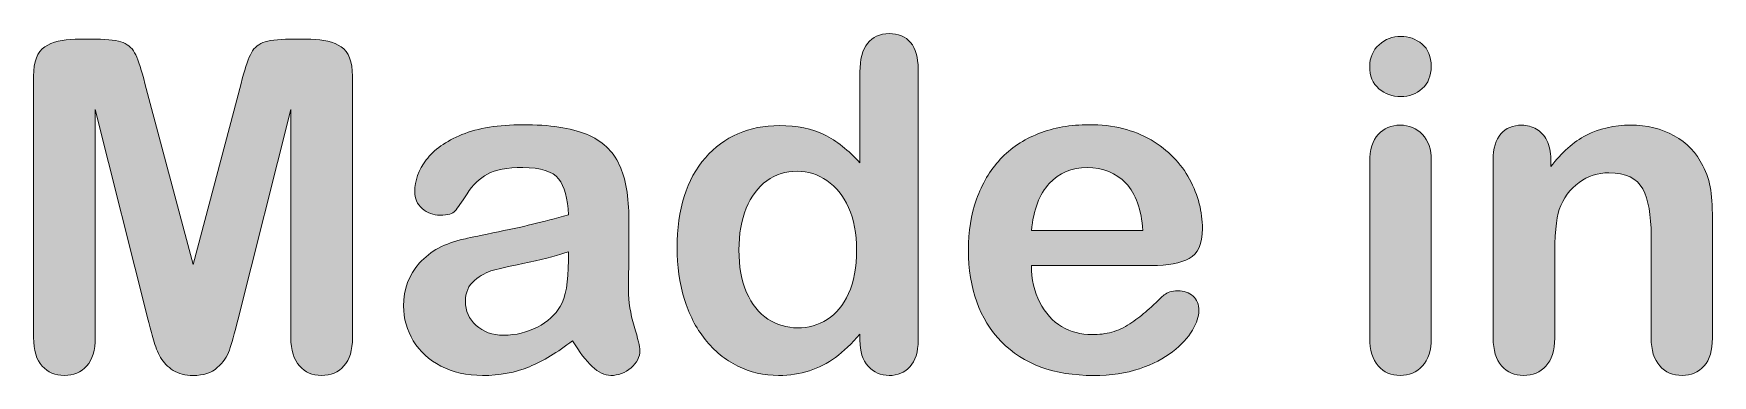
# Model space of a CAD drawing. Header units: millimetres. Extents: x -559267 to 14075, y 0 to 209897.
# Drawn here: x 914.242 to 916.183, y 134.783 to 135.179 of the extents above; entities that cross this region are included whole.
import ezdxf
from ezdxf.enums import TextEntityAlignment as Align

# ---------------------------------------------------------------- set-up
doc = ezdxf.new("R2010")
doc.units = ezdxf.units.MM
doc.layers.add('Serigraph', color=7, linetype='Continuous')
doc.layers.add('Таблицы', color=7, linetype='Continuous', lineweight=13)
doc.styles.get("Standard").update_dxf_attribs({"font": 'arial.ttf'})
doc.styles.add('Unecom', font='GOST2304A_0.ttf', dxfattribs={"height": 2.5})

# ---------------------------------------------------------------- blocks, each defined once
blk = doc.blocks.new('Dali Draiver1')
at = {"layer": 'Serigraph'}
h = blk.add_hatch(color=256, dxfattribs=at)
h.dxf.hatch_style = 2
edge = h.paths.add_edge_path()
edge.add_spline(control_points=[(-7.5876, 5.0013), (-7.5876, 5.0013), (-7.7529, 5.6587), (-7.7529, 5.6587), (-7.7529, 5.6587), (-7.7529, 4.9466), (-7.7529, 4.9466), (-7.7529, 4.9073), (-7.7619, 4.8777), (-7.7795, 4.858), (-7.797, 4.8384), (-7.8205, 4.8284), (-7.8494, 4.8284), (-7.8777, 4.8284), (-7.9007, 4.838), (-7.9183, 4.8577), (-7.9362, 4.877), (-7.9452, 4.9066), (-7.9452, 4.9466), (-7.9452, 4.9466), (-7.9452, 5.7627), (-7.9452, 5.7627), (-7.9452, 5.8075), (-7.9335, 5.8382), (-7.91, 5.8537), (-7.8866, 5.8695), (-7.8549, 5.8774), (-7.815, 5.8774), (-7.815, 5.8774), (-7.7502, 5.8774), (-7.7502, 5.8774), (-7.7113, 5.8774), (-7.683, 5.8736), (-7.6654, 5.8668), (-7.6479, 5.8599), (-7.6348, 5.8471), (-7.6265, 5.8289), (-7.6179, 5.8106), (-7.6083, 5.7806), (-7.5976, 5.7393), (-7.5976, 5.7393), (-7.4477, 5.1746), (-7.4477, 5.1746), (-7.4477, 5.1746), (-7.2979, 5.7393), (-7.2979, 5.7393), (-7.2872, 5.7806), (-7.2775, 5.8106), (-7.2689, 5.8289), (-7.2606, 5.8471), (-7.2476, 5.8599), (-7.23, 5.8668), (-7.2124, 5.8736), (-7.1842, 5.8774), (-7.1452, 5.8774), (-7.1452, 5.8774), (-7.0805, 5.8774), (-7.0805, 5.8774), (-7.0405, 5.8774), (-7.0092, 5.8695), (-6.9854, 5.8537), (-6.962, 5.8382), (-6.9502, 5.8075), (-6.9502, 5.7627), (-6.9502, 5.7627), (-6.9502, 4.9466), (-6.9502, 4.9466), (-6.9502, 4.9073), (-6.9592, 4.8777), (-6.9768, 4.858), (-6.9943, 4.8384), (-7.0178, 4.8284), (-7.0474, 4.8284), (-7.0753, 4.8284), (-7.098, 4.8384), (-7.1156, 4.858), (-7.1335, 4.8777), (-7.1425, 4.9073), (-7.1425, 4.9466), (-7.1425, 4.9466), (-7.1425, 5.6587), (-7.1425, 5.6587), (-7.1425, 5.6587), (-7.3078, 5.0013), (-7.3078, 5.0013), (-7.3185, 4.9586), (-7.3275, 4.9276), (-7.334, 4.9076), (-7.3409, 4.8877), (-7.3533, 4.8694), (-7.3719, 4.8529), (-7.3902, 4.8367), (-7.4153, 4.8284), (-7.4477, 4.8284), (-7.4722, 4.8284), (-7.4928, 4.8336), (-7.5097, 4.8442), (-7.5266, 4.8549), (-7.5397, 4.8684), (-7.549, 4.8846), (-7.5583, 4.9011), (-7.5659, 4.9193), (-7.571, 4.9393), (-7.5766, 4.959), (-7.5821, 4.98), (-7.5876, 5.0013)], knot_values=[0, 0, 0, 0, 1, 1, 1, 2, 2, 2, 3, 3, 3, 4, 4, 4, 5, 5, 5, 6, 6, 6, 7, 7, 7, 8, 8, 8, 9, 9, 9, 10, 10, 10, 11, 11, 11, 12, 12, 12, 13, 13, 13, 14, 14, 14, 15, 15, 15, 16, 16, 16, 17, 17, 17, 18, 18, 18, 19, 19, 19, 20, 20, 20, 21, 21, 21, 22, 22, 22, 23, 23, 23, 24, 24, 24, 25, 25, 25, 26, 26, 26, 27, 27, 27, 28, 28, 28, 29, 29, 29, 30, 30, 30, 31, 31, 31, 32, 32, 32, 33, 33, 33, 34, 34, 34, 35, 35, 35, 35], degree=3, periodic=0)
h = blk.add_hatch(color=256, dxfattribs=at)
h.dxf.hatch_style = 2
edge = h.paths.add_edge_path()
edge.add_spline(control_points=[(-5.3669, 4.9383), (-5.3669, 4.9383), (-5.3669, 4.9572), (-5.3669, 4.9572), (-5.3927, 4.9276), (-5.4179, 4.9035), (-5.443, 4.8849), (-5.4682, 4.8666), (-5.4954, 4.8525), (-5.5247, 4.8429), (-5.5539, 4.8332), (-5.586, 4.8284), (-5.6208, 4.8284), (-5.6666, 4.8284), (-5.7093, 4.838), (-5.7482, 4.8577), (-5.7875, 4.877), (-5.8213, 4.9049), (-5.8502, 4.9411), (-5.8788, 4.9769), (-5.9005, 5.0196), (-5.915, 5.0682), (-5.9298, 5.1171), (-5.9374, 5.1698), (-5.9374, 5.2267), (-5.9374, 5.3465), (-5.9081, 5.4402), (-5.8492, 5.5074), (-5.7906, 5.5743), (-5.7135, 5.608), (-5.618, 5.608), (-5.5626, 5.608), (-5.516, 5.5984), (-5.4778, 5.5794), (-5.4399, 5.5605), (-5.4027, 5.5312), (-5.3669, 5.4919), (-5.3669, 5.4919), (-5.3669, 5.7755), (-5.3669, 5.7755), (-5.3669, 5.8147), (-5.359, 5.8444), (-5.3431, 5.8647), (-5.3276, 5.8847), (-5.3052, 5.895), (-5.2759, 5.895), (-5.247, 5.895), (-5.2246, 5.8857), (-5.2087, 5.8671), (-5.1932, 5.8485), (-5.1853, 5.8213), (-5.1853, 5.7851), (-5.1853, 5.7851), (-5.1853, 4.9383), (-5.1853, 4.9383), (-5.1853, 4.9014), (-5.1936, 4.8742), (-5.2105, 4.856), (-5.2273, 4.8374), (-5.2494, 4.8284), (-5.2759, 4.8284), (-5.3021, 4.8284), (-5.3238, 4.838), (-5.341, 4.857), (-5.3583, 4.8759), (-5.3669, 4.9028), (-5.3669, 4.9383)], knot_values=[0, 0, 0, 0, 1, 1, 1, 2, 2, 2, 3, 3, 3, 4, 4, 4, 5, 5, 5, 6, 6, 6, 7, 7, 7, 8, 8, 8, 9, 9, 9, 10, 10, 10, 11, 11, 11, 12, 12, 12, 13, 13, 13, 14, 14, 14, 15, 15, 15, 16, 16, 16, 17, 17, 17, 18, 18, 18, 19, 19, 19, 20, 20, 20, 21, 21, 21, 22, 22, 22, 22], degree=3, periodic=0)
edge = h.paths.add_edge_path()
edge.add_spline(control_points=[(-5.7445, 5.2201), (-5.7445, 5.1681), (-5.7365, 5.124), (-5.7203, 5.0871), (-5.7042, 5.0506), (-5.6818, 5.023), (-5.6539, 5.0044), (-5.6256, 4.9862), (-5.5949, 4.9769), (-5.5615, 4.9769), (-5.5278, 4.9769), (-5.4971, 4.9855), (-5.4692, 5.0031), (-5.4413, 5.0206), (-5.4189, 5.0479), (-5.4024, 5.084), (-5.3855, 5.1205), (-5.3772, 5.1657), (-5.3772, 5.2201), (-5.3772, 5.2714), (-5.3855, 5.3152), (-5.4024, 5.3521), (-5.4189, 5.3889), (-5.4413, 5.4172), (-5.4699, 5.4365), (-5.4981, 5.4561), (-5.5291, 5.4657), (-5.5629, 5.4657), (-5.598, 5.4657), (-5.6297, 5.4558), (-5.6573, 5.4358), (-5.6849, 5.4158), (-5.7066, 5.3872), (-5.7217, 5.35), (-5.7369, 5.3128), (-5.7445, 5.2694), (-5.7445, 5.2201)], knot_values=[0, 0, 0, 0, 1, 1, 1, 2, 2, 2, 3, 3, 3, 4, 4, 4, 5, 5, 5, 6, 6, 6, 7, 7, 7, 8, 8, 8, 9, 9, 9, 10, 10, 10, 11, 11, 11, 12, 12, 12, 12], degree=3, periodic=0)
h = blk.add_hatch(color=256, dxfattribs=at)
h.dxf.hatch_style = 2
edge = h.paths.add_edge_path()
edge.add_spline(control_points=[(-3.6791, 5.6986), (-3.706, 5.6986), (-3.7287, 5.7069), (-3.7477, 5.7231), (-3.767, 5.7396), (-3.7763, 5.7627), (-3.7763, 5.793), (-3.7763, 5.8202), (-3.7666, 5.8426), (-3.747, 5.8602), (-3.7277, 5.8778), (-3.705, 5.8864), (-3.6791, 5.8864), (-3.6543, 5.8864), (-3.6323, 5.8785), (-3.613, 5.8626), (-3.594, 5.8464), (-3.5844, 5.8233), (-3.5844, 5.793), (-3.5844, 5.7634), (-3.5937, 5.7403), (-3.6123, 5.7234), (-3.6312, 5.7069), (-3.6533, 5.6986), (-3.6791, 5.6986)], knot_values=[0, 0, 0, 0, 1, 1, 1, 2, 2, 2, 3, 3, 3, 4, 4, 4, 5, 5, 5, 6, 6, 6, 7, 7, 7, 8, 8, 8, 8], degree=3, periodic=0)
edge = h.paths.add_edge_path()
edge.add_spline(control_points=[(-3.5844, 5.5002), (-3.5844, 5.5002), (-3.5844, 4.9452), (-3.5844, 4.9452), (-3.5844, 4.9066), (-3.5933, 4.8777), (-3.6116, 4.858), (-3.6299, 4.8384), (-3.6533, 4.8284), (-3.6812, 4.8284), (-3.7094, 4.8284), (-3.7322, 4.8384), (-3.7497, 4.8587), (-3.7677, 4.8787), (-3.7763, 4.9076), (-3.7763, 4.9452), (-3.7763, 4.9452), (-3.7763, 5.4947), (-3.7763, 5.4947), (-3.7763, 5.5326), (-3.7677, 5.5612), (-3.7497, 5.5805), (-3.7322, 5.5998), (-3.7094, 5.6094), (-3.6812, 5.6094), (-3.6533, 5.6094), (-3.6299, 5.5998), (-3.6116, 5.5805), (-3.5933, 5.5612), (-3.5844, 5.5343), (-3.5844, 5.5002)], knot_values=[0, 0, 0, 0, 1, 1, 1, 2, 2, 2, 3, 3, 3, 4, 4, 4, 5, 5, 5, 6, 6, 6, 7, 7, 7, 8, 8, 8, 9, 9, 9, 10, 10, 10, 10], degree=3, periodic=0)
h = blk.add_hatch(color=256, dxfattribs=at)
h.dxf.hatch_style = 2
edge = h.paths.add_edge_path()
edge.add_spline(control_points=[(-6.2636, 4.9366), (-6.3101, 4.9007), (-6.3549, 4.8735), (-6.3983, 4.8556), (-6.4417, 4.8374), (-6.4903, 4.8284), (-6.5444, 4.8284), (-6.5937, 4.8284), (-6.6367, 4.838), (-6.6743, 4.8577), (-6.7115, 4.877), (-6.7401, 4.9035), (-6.7604, 4.9366), (-6.7804, 4.97), (-6.7907, 5.0062), (-6.7907, 5.0451), (-6.7907, 5.0975), (-6.7739, 5.1422), (-6.7408, 5.1795), (-6.7074, 5.2163), (-6.6615, 5.2415), (-6.6033, 5.2539), (-6.5913, 5.257), (-6.5609, 5.2632), (-6.5127, 5.2732), (-6.4645, 5.2828), (-6.4231, 5.2918), (-6.3887, 5.3), (-6.3539, 5.3083), (-6.3167, 5.3183), (-6.2764, 5.33), (-6.2788, 5.3806), (-6.2888, 5.4179), (-6.307, 5.4416), (-6.325, 5.4651), (-6.3625, 5.4771), (-6.419, 5.4771), (-6.4679, 5.4771), (-6.5044, 5.4702), (-6.5293, 5.4564), (-6.5537, 5.443), (-6.5751, 5.4227), (-6.5926, 5.3955), (-6.6102, 5.3682), (-6.6226, 5.3503), (-6.6298, 5.3417), (-6.6371, 5.3328), (-6.6526, 5.3286), (-6.6767, 5.3286), (-6.6981, 5.3286), (-6.7167, 5.3355), (-6.7325, 5.3493), (-6.7484, 5.3631), (-6.7559, 5.381), (-6.7559, 5.4024), (-6.7559, 5.4361), (-6.7442, 5.4692), (-6.7201, 5.5009), (-6.6963, 5.5329), (-6.6591, 5.5591), (-6.6085, 5.5798), (-6.5578, 5.6004), (-6.4948, 5.6108), (-6.419, 5.6108), (-6.3346, 5.6108), (-6.2685, 5.6008), (-6.2199, 5.5808), (-6.1716, 5.5608), (-6.1375, 5.5291), (-6.1176, 5.4861), (-6.0976, 5.443), (-6.0879, 5.3858), (-6.0879, 5.3145), (-6.0879, 5.2694), (-6.0879, 5.2311), (-6.0883, 5.1998), (-6.0883, 5.1684), (-6.0886, 5.1333), (-6.0893, 5.095), (-6.0893, 5.0589), (-6.0831, 5.0213), (-6.0714, 4.9821), (-6.0593, 4.9428), (-6.0535, 4.9176), (-6.0535, 4.9066), (-6.0535, 4.8866), (-6.0624, 4.8687), (-6.081, 4.8525), (-6.0996, 4.8363), (-6.1207, 4.8284), (-6.1441, 4.8284), (-6.1637, 4.8284), (-6.1834, 4.8377), (-6.2023, 4.8563), (-6.2216, 4.8746), (-6.2419, 4.9014), (-6.2636, 4.9366)], knot_values=[0, 0, 0, 0, 1, 1, 1, 2, 2, 2, 3, 3, 3, 4, 4, 4, 5, 5, 5, 6, 6, 6, 7, 7, 7, 8, 8, 8, 9, 9, 9, 10, 10, 10, 11, 11, 11, 12, 12, 12, 13, 13, 13, 14, 14, 14, 15, 15, 15, 16, 16, 16, 17, 17, 17, 18, 18, 18, 19, 19, 19, 20, 20, 20, 21, 21, 21, 22, 22, 22, 23, 23, 23, 24, 24, 24, 25, 25, 25, 26, 26, 26, 27, 27, 27, 28, 28, 28, 29, 29, 29, 30, 30, 30, 31, 31, 31, 32, 32, 32, 32], degree=3, periodic=0)
edge = h.paths.add_edge_path()
edge.add_spline(control_points=[(-6.2764, 5.2146), (-6.3046, 5.2043), (-6.3453, 5.1932), (-6.399, 5.1819), (-6.4528, 5.1705), (-6.49, 5.1619), (-6.5106, 5.1567), (-6.5313, 5.1512), (-6.551, 5.1405), (-6.5696, 5.125), (-6.5885, 5.1092), (-6.5978, 5.0871), (-6.5978, 5.0592), (-6.5978, 5.0299), (-6.5868, 5.0055), (-6.5647, 4.9848), (-6.5427, 4.9645), (-6.5137, 4.9541), (-6.4783, 4.9541), (-6.4404, 4.9541), (-6.4052, 4.9628), (-6.3732, 4.9793), (-6.3408, 4.9958), (-6.3174, 5.0175), (-6.3022, 5.0437), (-6.285, 5.0727), (-6.2764, 5.1205), (-6.2764, 5.187), (-6.2764, 5.187), (-6.2764, 5.2146), (-6.2764, 5.2146)], knot_values=[0, 0, 0, 0, 1, 1, 1, 2, 2, 2, 3, 3, 3, 4, 4, 4, 5, 5, 5, 6, 6, 6, 7, 7, 7, 8, 8, 8, 9, 9, 9, 10, 10, 10, 10], degree=3, periodic=0)
h = blk.add_hatch(color=256, dxfattribs=at)
h.dxf.hatch_style = 2
edge = h.paths.add_edge_path()
edge.add_spline(control_points=[(-4.4563, 5.1715), (-4.4563, 5.1715), (-4.8319, 5.1715), (-4.8319, 5.1715), (-4.8315, 5.1281), (-4.8229, 5.0895), (-4.8057, 5.0565), (-4.7884, 5.023), (-4.7657, 4.9979), (-4.7375, 4.981), (-4.7089, 4.9641), (-4.6779, 4.9559), (-4.6434, 4.9559), (-4.6207, 4.9559), (-4.5997, 4.9583), (-4.5804, 4.9638), (-4.5614, 4.9693), (-4.5432, 4.9776), (-4.5252, 4.9893), (-4.5073, 5.0007), (-4.4911, 5.0131), (-4.476, 5.0261), (-4.4612, 5.0392), (-4.4415, 5.0572), (-4.4178, 5.0795), (-4.4078, 5.0878), (-4.3936, 5.0923), (-4.3754, 5.0923), (-4.3557, 5.0923), (-4.3399, 5.0868), (-4.3275, 5.0761), (-4.3154, 5.0651), (-4.3092, 5.0499), (-4.3092, 5.0303), (-4.3092, 5.0131), (-4.3161, 4.9927), (-4.3296, 4.9693), (-4.3433, 4.9462), (-4.364, 4.9238), (-4.3912, 4.9025), (-4.4188, 4.8811), (-4.4532, 4.8635), (-4.4946, 4.8494), (-4.5363, 4.8353), (-4.5838, 4.8284), (-4.6379, 4.8284), (-4.7612, 4.8284), (-4.857, 4.8635), (-4.9256, 4.9338), (-4.9941, 5.0041), (-5.0282, 5.0995), (-5.0282, 5.2201), (-5.0282, 5.277), (-5.02, 5.3297), (-5.0031, 5.3782), (-4.9862, 5.4268), (-4.9614, 5.4682), (-4.929, 5.5029), (-4.8966, 5.5377), (-4.857, 5.5643), (-4.8095, 5.5829), (-4.7623, 5.6015), (-4.7096, 5.6108), (-4.652, 5.6108), (-4.5769, 5.6108), (-4.5125, 5.5949), (-4.4587, 5.5632), (-4.405, 5.5315), (-4.365, 5.4905), (-4.3382, 5.4406), (-4.3113, 5.3903), (-4.2982, 5.339), (-4.2982, 5.2869), (-4.2982, 5.2387), (-4.312, 5.2074), (-4.3395, 5.1932), (-4.3671, 5.1788), (-4.406, 5.1715), (-4.4563, 5.1715)], knot_values=[0, 0, 0, 0, 1, 1, 1, 2, 2, 2, 3, 3, 3, 4, 4, 4, 5, 5, 5, 6, 6, 6, 7, 7, 7, 8, 8, 8, 9, 9, 9, 10, 10, 10, 11, 11, 11, 12, 12, 12, 13, 13, 13, 14, 14, 14, 15, 15, 15, 16, 16, 16, 17, 17, 17, 18, 18, 18, 19, 19, 19, 20, 20, 20, 21, 21, 21, 22, 22, 22, 23, 23, 23, 24, 24, 24, 25, 25, 25, 26, 26, 26, 26], degree=3, periodic=0)
edge = h.paths.add_edge_path()
edge.add_spline(control_points=[(-4.8319, 5.2807), (-4.8319, 5.2807), (-4.4839, 5.2807), (-4.4839, 5.2807), (-4.4884, 5.3465), (-4.5063, 5.3955), (-4.537, 5.4282), (-4.5676, 5.4606), (-4.6079, 5.4771), (-4.6582, 5.4771), (-4.7061, 5.4771), (-4.7454, 5.4606), (-4.776, 5.4275), (-4.8067, 5.3944), (-4.8253, 5.3455), (-4.8319, 5.2807)], knot_values=[0, 0, 0, 0, 1, 1, 1, 2, 2, 2, 3, 3, 3, 4, 4, 4, 5, 5, 5, 5], degree=3, periodic=0)
h = blk.add_hatch(color=256, dxfattribs=at)
h.dxf.hatch_style = 2
edge = h.paths.add_edge_path()
edge.add_spline(control_points=[(-3.2113, 5.5029), (-3.2113, 5.5029), (-3.2113, 5.4799), (-3.2113, 5.4799), (-3.1775, 5.5243), (-3.1403, 5.557), (-3.1003, 5.5781), (-3.0604, 5.5987), (-3.0142, 5.6094), (-2.9622, 5.6094), (-2.9116, 5.6094), (-2.8661, 5.5984), (-2.8265, 5.5763), (-2.7865, 5.5543), (-2.7565, 5.5229), (-2.7369, 5.4826), (-2.7245, 5.4592), (-2.7162, 5.4337), (-2.7124, 5.4068), (-2.7086, 5.3796), (-2.7069, 5.3448), (-2.7069, 5.3024), (-2.7069, 5.3024), (-2.7069, 4.9452), (-2.7069, 4.9452), (-2.7069, 4.9066), (-2.7155, 4.8777), (-2.7331, 4.858), (-2.7507, 4.8384), (-2.7738, 4.8284), (-2.8017, 4.8284), (-2.8303, 4.8284), (-2.8537, 4.8384), (-2.8712, 4.8587), (-2.8892, 4.8787), (-2.8981, 4.9076), (-2.8981, 4.9452), (-2.8981, 4.9452), (-2.8981, 5.2652), (-2.8981, 5.2652), (-2.8981, 5.3286), (-2.9067, 5.3769), (-2.9246, 5.4106), (-2.9422, 5.444), (-2.977, 5.4609), (-3.0297, 5.4609), (-3.0638, 5.4609), (-3.0952, 5.4506), (-3.1231, 5.4303), (-3.1513, 5.4099), (-3.172, 5.3817), (-3.1851, 5.3462), (-3.1944, 5.3176), (-3.1992, 5.2642), (-3.1992, 5.1857), (-3.1992, 5.1857), (-3.1992, 4.9452), (-3.1992, 4.9452), (-3.1992, 4.9063), (-3.2082, 4.877), (-3.2264, 4.8577), (-3.2444, 4.838), (-3.2678, 4.8284), (-3.2964, 4.8284), (-3.3239, 4.8284), (-3.3467, 4.8384), (-3.3646, 4.8587), (-3.3825, 4.8787), (-3.3911, 4.9076), (-3.3911, 4.9452), (-3.3911, 4.9452), (-3.3911, 5.5002), (-3.3911, 5.5002), (-3.3911, 5.5367), (-3.3832, 5.5643), (-3.3673, 5.5822), (-3.3515, 5.6001), (-3.3294, 5.6094), (-3.3019, 5.6094), (-3.285, 5.6094), (-3.2698, 5.6053), (-3.2561, 5.5973), (-3.2426, 5.5894), (-3.2316, 5.5774), (-3.2233, 5.5615), (-3.2154, 5.5453), (-3.2113, 5.526), (-3.2113, 5.5029)], knot_values=[0, 0, 0, 0, 1, 1, 1, 2, 2, 2, 3, 3, 3, 4, 4, 4, 5, 5, 5, 6, 6, 6, 7, 7, 7, 8, 8, 8, 9, 9, 9, 10, 10, 10, 11, 11, 11, 12, 12, 12, 13, 13, 13, 14, 14, 14, 15, 15, 15, 16, 16, 16, 17, 17, 17, 18, 18, 18, 19, 19, 19, 20, 20, 20, 21, 21, 21, 22, 22, 22, 23, 23, 23, 24, 24, 24, 25, 25, 25, 26, 26, 26, 27, 27, 27, 28, 28, 28, 29, 29, 29, 29], degree=3, periodic=0)
at = {"layer": 'Serigraph', "lineweight": 0}
for points in [[(-7.91, 5.8537), (-7.8866, 5.8695), (-7.8549, 5.8774), (-7.815, 5.8774)], [(-7.815, 5.8774), (-7.815, 5.8774), (-7.7502, 5.8774), (-7.7502, 5.8774)], [(-7.7502, 5.8774), (-7.7113, 5.8774), (-7.683, 5.8736), (-7.6654, 5.8668)], [(-7.23, 5.8668), (-7.2124, 5.8736), (-7.1842, 5.8774), (-7.1452, 5.8774)], [(-7.1452, 5.8774), (-7.1452, 5.8774), (-7.0805, 5.8774), (-7.0805, 5.8774)], [(-7.0805, 5.8774), (-7.0405, 5.8774), (-7.0092, 5.8695), (-6.9854, 5.8537)], [(-5.2087, 5.8671), (-5.1932, 5.8485), (-5.1853, 5.8213), (-5.1853, 5.7851)], [(-7.9452, 5.7627), (-7.9452, 5.8075), (-7.9335, 5.8382), (-7.91, 5.8537)], [(-7.6654, 5.8668), (-7.6479, 5.8599), (-7.6348, 5.8471), (-7.6265, 5.8289)], [(-7.6265, 5.8289), (-7.6179, 5.8106), (-7.6083, 5.7806), (-7.5976, 5.7393)], [(-7.2979, 5.7393), (-7.2872, 5.7806), (-7.2775, 5.8106), (-7.2689, 5.8289)], [(-7.2689, 5.8289), (-7.2606, 5.8471), (-7.2476, 5.8599), (-7.23, 5.8668)], [(-6.9854, 5.8537), (-6.962, 5.8382), (-6.9502, 5.8075), (-6.9502, 5.7627)], [(-5.3669, 5.7755), (-5.3669, 5.8147), (-5.359, 5.8444), (-5.3431, 5.8647)], [(-7.9452, 4.9466), (-7.9452, 4.9466), (-7.9452, 5.7627), (-7.9452, 5.7627)], [(-6.9502, 5.7627), (-6.9502, 5.7627), (-6.9502, 4.9466), (-6.9502, 4.9466)], [(-5.3669, 5.4919), (-5.3669, 5.4919), (-5.3669, 5.7755), (-5.3669, 5.7755)], [(-5.1853, 5.7851), (-5.1853, 5.7851), (-5.1853, 4.9383), (-5.1853, 4.9383)], [(-7.5976, 5.7393), (-7.5976, 5.7393), (-7.4477, 5.1746), (-7.4477, 5.1746)], [(-7.4477, 5.1746), (-7.4477, 5.1746), (-7.2979, 5.7393), (-7.2979, 5.7393)], [(-3.6791, 5.6986), (-3.706, 5.6986), (-3.7287, 5.7069), (-3.7477, 5.7231)], [(-3.6123, 5.7234), (-3.6312, 5.7069), (-3.6533, 5.6986), (-3.6791, 5.6986)], [(-7.5876, 5.0013), (-7.5876, 5.0013), (-7.7529, 5.6587), (-7.7529, 5.6587)], [(-7.7529, 5.6587), (-7.7529, 5.6587), (-7.7529, 4.9466), (-7.7529, 4.9466)], [(-7.1425, 5.6587), (-7.1425, 5.6587), (-7.3078, 5.0013), (-7.3078, 5.0013)], [(-7.1425, 4.9466), (-7.1425, 4.9466), (-7.1425, 5.6587), (-7.1425, 5.6587)], [(-6.7201, 5.5009), (-6.6963, 5.5329), (-6.6591, 5.5591), (-6.6085, 5.5798)], [(-6.2199, 5.5808), (-6.1716, 5.5608), (-6.1375, 5.5291), (-6.1176, 5.4861)], [(-5.4778, 5.5794), (-5.4399, 5.5605), (-5.4027, 5.5312), (-5.3669, 5.4919)], [(-4.4587, 5.5632), (-4.405, 5.5315), (-4.365, 5.4905), (-4.3382, 5.4406)], [(-3.7763, 5.4947), (-3.7763, 5.5326), (-3.7677, 5.5612), (-3.7497, 5.5805)], [(-3.6116, 5.5805), (-3.5933, 5.5612), (-3.5844, 5.5343), (-3.5844, 5.5002)], [(-3.3911, 5.5002), (-3.3911, 5.5367), (-3.3832, 5.5643), (-3.3673, 5.5822)], [(-3.2561, 5.5973), (-3.2426, 5.5894), (-3.2316, 5.5774), (-3.2233, 5.5615)], [(-3.2233, 5.5615), (-3.2154, 5.5453), (-3.2113, 5.526), (-3.2113, 5.5029)], [(-3.2113, 5.4799), (-3.1775, 5.5243), (-3.1403, 5.557), (-3.1003, 5.5781)], [(-2.8265, 5.5763), (-2.7865, 5.5543), (-2.7565, 5.5229), (-2.7369, 5.4826)], [(-3.5844, 5.5002), (-3.5844, 5.5002), (-3.5844, 4.9452), (-3.5844, 4.9452)], [(-3.3911, 4.9452), (-3.3911, 4.9452), (-3.3911, 5.5002), (-3.3911, 5.5002)], [(-3.2113, 5.5029), (-3.2113, 5.5029), (-3.2113, 5.4799), (-3.2113, 5.4799)], [(-6.5293, 5.4564), (-6.5537, 5.443), (-6.5751, 5.4227), (-6.5926, 5.3955)], [(-3.7763, 4.9452), (-3.7763, 4.9452), (-3.7763, 5.4947), (-3.7763, 5.4947)], [(-2.7369, 5.4826), (-2.7245, 5.4592), (-2.7162, 5.4337), (-2.7124, 5.4068)], [(-6.5926, 5.3955), (-6.6102, 5.3682), (-6.6226, 5.3503), (-6.6298, 5.3417)], [(-6.2764, 5.33), (-6.2788, 5.3806), (-6.2888, 5.4179), (-6.307, 5.4416)], [(-5.6573, 5.4358), (-5.6849, 5.4158), (-5.7066, 5.3872), (-5.7217, 5.35)], [(-5.4024, 5.3521), (-5.4189, 5.3889), (-5.4413, 5.4172), (-5.4699, 5.4365)], [(-4.776, 5.4275), (-4.8067, 5.3944), (-4.8253, 5.3455), (-4.8319, 5.2807)], [(-4.4839, 5.2807), (-4.4884, 5.3465), (-4.5063, 5.3955), (-4.537, 5.4282)], [(-3.1231, 5.4303), (-3.1513, 5.4099), (-3.172, 5.3817), (-3.1851, 5.3462)], [(-2.8981, 5.2652), (-2.8981, 5.3286), (-2.9067, 5.3769), (-2.9246, 5.4106)], [(-2.7124, 5.4068), (-2.7086, 5.3796), (-2.7069, 5.3448), (-2.7069, 5.3024)], [(-5.7217, 5.35), (-5.7369, 5.3128), (-5.7445, 5.2694), (-5.7445, 5.2201)], [(-3.1851, 5.3462), (-3.1944, 5.3176), (-3.1992, 5.2642), (-3.1992, 5.1857)], [(-6.5127, 5.2732), (-6.4645, 5.2828), (-6.4231, 5.2918), (-6.3887, 5.3)], [(-6.3887, 5.3), (-6.3539, 5.3083), (-6.3167, 5.3183), (-6.2764, 5.33)], [(-2.7069, 5.3024), (-2.7069, 5.3024), (-2.7069, 4.9452), (-2.7069, 4.9452)], [(-6.7408, 5.1795), (-6.7074, 5.2163), (-6.6615, 5.2415), (-6.6033, 5.2539)], [(-6.6033, 5.2539), (-6.5913, 5.257), (-6.5609, 5.2632), (-6.5127, 5.2732)], [(-4.8319, 5.2807), (-4.8319, 5.2807), (-4.4839, 5.2807), (-4.4839, 5.2807)], [(-2.8981, 4.9452), (-2.8981, 4.9452), (-2.8981, 5.2652), (-2.8981, 5.2652)], [(-6.3022, 5.0437), (-6.285, 5.0727), (-6.2764, 5.1205), (-6.2764, 5.187)], [(-6.2764, 5.187), (-6.2764, 5.187), (-6.2764, 5.2146), (-6.2764, 5.2146)], [(-6.0883, 5.1998), (-6.0883, 5.1684), (-6.0886, 5.1333), (-6.0893, 5.095)], [(-5.7445, 5.2201), (-5.7445, 5.1681), (-5.7365, 5.124), (-5.7203, 5.0871)], [(-4.3395, 5.1932), (-4.3671, 5.1788), (-4.406, 5.1715), (-4.4563, 5.1715)], [(-6.5106, 5.1567), (-6.5313, 5.1512), (-6.551, 5.1405), (-6.5696, 5.125)], [(-4.4563, 5.1715), (-4.4563, 5.1715), (-4.8319, 5.1715), (-4.8319, 5.1715)], [(-4.8319, 5.1715), (-4.8315, 5.1281), (-4.8229, 5.0895), (-4.8057, 5.0565)], [(-3.1992, 5.1857), (-3.1992, 5.1857), (-3.1992, 4.9452), (-3.1992, 4.9452)], [(-6.0893, 5.095), (-6.0893, 5.0589), (-6.0831, 5.0213), (-6.0714, 4.9821)], [(-5.7203, 5.0871), (-5.7042, 5.0506), (-5.6818, 5.023), (-5.6539, 5.0044)], [(-5.4692, 5.0031), (-5.4413, 5.0206), (-5.4189, 5.0479), (-5.4024, 5.084)], [(-6.3732, 4.9793), (-6.3408, 4.9958), (-6.3174, 5.0175), (-6.3022, 5.0437)], [(-5.8502, 4.9411), (-5.8788, 4.9769), (-5.9005, 5.0196), (-5.915, 5.0682)], [(-4.8057, 5.0565), (-4.7884, 5.023), (-4.7657, 4.9979), (-4.7375, 4.981)], [(-4.476, 5.0261), (-4.4612, 5.0392), (-4.4415, 5.0572), (-4.4178, 5.0795)], [(-7.571, 4.9393), (-7.5766, 4.959), (-7.5821, 4.98), (-7.5876, 5.0013)], [(-7.3078, 5.0013), (-7.3185, 4.9586), (-7.3275, 4.9276), (-7.334, 4.9076)], [(-4.5804, 4.9638), (-4.5614, 4.9693), (-4.5432, 4.9776), (-4.5252, 4.9893)], [(-4.5252, 4.9893), (-4.5073, 5.0007), (-4.4911, 5.0131), (-4.476, 5.0261)], [(-7.9183, 4.8577), (-7.9362, 4.877), (-7.9452, 4.9066), (-7.9452, 4.9466)], [(-7.7529, 4.9466), (-7.7529, 4.9073), (-7.7619, 4.8777), (-7.7795, 4.858)], [(-7.549, 4.8846), (-7.5583, 4.9011), (-7.5659, 4.9193), (-7.571, 4.9393)], [(-7.1156, 4.858), (-7.1335, 4.8777), (-7.1425, 4.9073), (-7.1425, 4.9466)], [(-6.9502, 4.9466), (-6.9502, 4.9073), (-6.9592, 4.8777), (-6.9768, 4.858)], [(-6.6743, 4.8577), (-6.7115, 4.877), (-6.7401, 4.9035), (-6.7604, 4.9366)], [(-6.2636, 4.9366), (-6.3101, 4.9007), (-6.3549, 4.8735), (-6.3983, 4.8556)], [(-6.2023, 4.8563), (-6.2216, 4.8746), (-6.2419, 4.9014), (-6.2636, 4.9366)], [(-5.7482, 4.8577), (-5.7875, 4.877), (-5.8213, 4.9049), (-5.8502, 4.9411)], [(-5.3669, 4.9572), (-5.3927, 4.9276), (-5.4179, 4.9035), (-5.443, 4.8849)], [(-5.3669, 4.9383), (-5.3669, 4.9383), (-5.3669, 4.9572), (-5.3669, 4.9572)], [(-5.341, 4.857), (-5.3583, 4.8759), (-5.3669, 4.9028), (-5.3669, 4.9383)], [(-5.1853, 4.9383), (-5.1853, 4.9014), (-5.1936, 4.8742), (-5.2105, 4.856)], [(-4.3296, 4.9693), (-4.3433, 4.9462), (-4.364, 4.9238), (-4.3912, 4.9025)], [(-3.7497, 4.8587), (-3.7677, 4.8787), (-3.7763, 4.9076), (-3.7763, 4.9452)], [(-3.5844, 4.9452), (-3.5844, 4.9066), (-3.5933, 4.8777), (-3.6116, 4.858)], [(-3.3646, 4.8587), (-3.3825, 4.8787), (-3.3911, 4.9076), (-3.3911, 4.9452)], [(-3.1992, 4.9452), (-3.1992, 4.9063), (-3.2082, 4.877), (-3.2264, 4.8577)], [(-2.8712, 4.8587), (-2.8892, 4.8787), (-2.8981, 4.9076), (-2.8981, 4.9452)], [(-2.7069, 4.9452), (-2.7069, 4.9066), (-2.7155, 4.8777), (-2.7331, 4.858)], [(-7.5097, 4.8442), (-7.5266, 4.8549), (-7.5397, 4.8684), (-7.549, 4.8846)], [(-7.334, 4.9076), (-7.3409, 4.8877), (-7.3533, 4.8694), (-7.3719, 4.8529)], [(-5.443, 4.8849), (-5.4682, 4.8666), (-5.4954, 4.8525), (-5.5247, 4.8429)], [(-4.3912, 4.9025), (-4.4188, 4.8811), (-4.4532, 4.8635), (-4.4946, 4.8494)]]:
    blk.add_open_spline(points, degree=3, dxfattribs=at)
for points, knots in [([(-5.3431, 5.8647), (-5.3276, 5.8847), (-5.3052, 5.895), (-5.2759, 5.895), (-5.247, 5.895), (-5.2246, 5.8857), (-5.2087, 5.8671)], [14, 14, 14, 14, 15, 15, 15, 16, 16, 16, 16]), ([(-3.747, 5.8602), (-3.7277, 5.8778), (-3.705, 5.8864), (-3.6791, 5.8864), (-3.6543, 5.8864), (-3.6323, 5.8785), (-3.613, 5.8626)], [3, 3, 3, 3, 4, 4, 4, 5, 5, 5, 5]), ([(-3.7477, 5.7231), (-3.767, 5.7396), (-3.7763, 5.7627), (-3.7763, 5.793), (-3.7763, 5.8202), (-3.7666, 5.8426), (-3.747, 5.8602)], [1, 1, 1, 1, 2, 2, 2, 3, 3, 3, 3]), ([(-3.613, 5.8626), (-3.594, 5.8464), (-3.5844, 5.8233), (-3.5844, 5.793), (-3.5844, 5.7634), (-3.5937, 5.7403), (-3.6123, 5.7234)], [5, 5, 5, 5, 6, 6, 6, 7, 7, 7, 7]), ([(-6.6085, 5.5798), (-6.5578, 5.6004), (-6.4948, 5.6108), (-6.419, 5.6108), (-6.3346, 5.6108), (-6.2685, 5.6008), (-6.2199, 5.5808)], [20, 20, 20, 20, 21, 21, 21, 22, 22, 22, 22]), ([(-5.8492, 5.5074), (-5.7906, 5.5743), (-5.7135, 5.608), (-5.618, 5.608), (-5.5626, 5.608), (-5.516, 5.5984), (-5.4778, 5.5794)], [9, 9, 9, 9, 10, 10, 10, 11, 11, 11, 11]), ([(-4.8095, 5.5829), (-4.7623, 5.6015), (-4.7096, 5.6108), (-4.652, 5.6108), (-4.5769, 5.6108), (-4.5125, 5.5949), (-4.4587, 5.5632)], [20, 20, 20, 20, 21, 21, 21, 22, 22, 22, 22]), ([(-3.7497, 5.5805), (-3.7322, 5.5998), (-3.7094, 5.6094), (-3.6812, 5.6094), (-3.6533, 5.6094), (-3.6299, 5.5998), (-3.6116, 5.5805)], [7, 7, 7, 7, 8, 8, 8, 9, 9, 9, 9]), ([(-3.3673, 5.5822), (-3.3515, 5.6001), (-3.3294, 5.6094), (-3.3019, 5.6094), (-3.285, 5.6094), (-3.2698, 5.6053), (-3.2561, 5.5973)], [25, 25, 25, 25, 26, 26, 26, 27, 27, 27, 27]), ([(-3.1003, 5.5781), (-3.0604, 5.5987), (-3.0142, 5.6094), (-2.9622, 5.6094), (-2.9116, 5.6094), (-2.8661, 5.5984), (-2.8265, 5.5763)], [2, 2, 2, 2, 3, 3, 3, 4, 4, 4, 4]), ([(-5.0031, 5.3782), (-4.9862, 5.4268), (-4.9614, 5.4682), (-4.929, 5.5029), (-4.8966, 5.5377), (-4.857, 5.5643), (-4.8095, 5.5829)], [18, 18, 18, 18, 19, 19, 19, 20, 20, 20, 20]), ([(-6.7325, 5.3493), (-6.7484, 5.3631), (-6.7559, 5.381), (-6.7559, 5.4024), (-6.7559, 5.4361), (-6.7442, 5.4692), (-6.7201, 5.5009)], [17, 17, 17, 17, 18, 18, 18, 19, 19, 19, 19]), ([(-5.915, 5.0682), (-5.9298, 5.1171), (-5.9374, 5.1698), (-5.9374, 5.2267), (-5.9374, 5.3465), (-5.9081, 5.4402), (-5.8492, 5.5074)], [7, 7, 7, 7, 8, 8, 8, 9, 9, 9, 9]), ([(-6.307, 5.4416), (-6.325, 5.4651), (-6.3625, 5.4771), (-6.419, 5.4771), (-6.4679, 5.4771), (-6.5044, 5.4702), (-6.5293, 5.4564)], [11, 11, 11, 11, 12, 12, 12, 13, 13, 13, 13]), ([(-6.1176, 5.4861), (-6.0976, 5.443), (-6.0879, 5.3858), (-6.0879, 5.3145), (-6.0879, 5.2694), (-6.0879, 5.2311), (-6.0883, 5.1998)], [23, 23, 23, 23, 24, 24, 24, 25, 25, 25, 25]), ([(-5.4699, 5.4365), (-5.4981, 5.4561), (-5.5291, 5.4657), (-5.5629, 5.4657), (-5.598, 5.4657), (-5.6297, 5.4558), (-5.6573, 5.4358)], [8, 8, 8, 8, 9, 9, 9, 10, 10, 10, 10]), ([(-4.537, 5.4282), (-4.5676, 5.4606), (-4.6079, 5.4771), (-4.6582, 5.4771), (-4.7061, 5.4771), (-4.7454, 5.4606), (-4.776, 5.4275)], [2, 2, 2, 2, 3, 3, 3, 4, 4, 4, 4]), ([(-2.9246, 5.4106), (-2.9422, 5.444), (-2.977, 5.4609), (-3.0297, 5.4609), (-3.0638, 5.4609), (-3.0952, 5.4506), (-3.1231, 5.4303)], [14, 14, 14, 14, 15, 15, 15, 16, 16, 16, 16]), ([(-4.3382, 5.4406), (-4.3113, 5.3903), (-4.2982, 5.339), (-4.2982, 5.2869), (-4.2982, 5.2387), (-4.312, 5.2074), (-4.3395, 5.1932)], [23, 23, 23, 23, 24, 24, 24, 25, 25, 25, 25]), ([(-6.6298, 5.3417), (-6.6371, 5.3328), (-6.6526, 5.3286), (-6.6767, 5.3286), (-6.6981, 5.3286), (-6.7167, 5.3355), (-6.7325, 5.3493)], [15, 15, 15, 15, 16, 16, 16, 17, 17, 17, 17]), ([(-5.4024, 5.084), (-5.3855, 5.1205), (-5.3772, 5.1657), (-5.3772, 5.2201), (-5.3772, 5.2714), (-5.3855, 5.3152), (-5.4024, 5.3521)], [5, 5, 5, 5, 6, 6, 6, 7, 7, 7, 7]), ([(-4.9256, 4.9338), (-4.9941, 5.0041), (-5.0282, 5.0995), (-5.0282, 5.2201), (-5.0282, 5.277), (-5.02, 5.3297), (-5.0031, 5.3782)], [16, 16, 16, 16, 17, 17, 17, 18, 18, 18, 18]), ([(-6.2764, 5.2146), (-6.3046, 5.2043), (-6.3453, 5.1932), (-6.399, 5.1819), (-6.4528, 5.1705), (-6.49, 5.1619), (-6.5106, 5.1567)], [0, 0, 0, 0, 1, 1, 1, 2, 2, 2, 2]), ([(-6.7604, 4.9366), (-6.7804, 4.97), (-6.7907, 5.0062), (-6.7907, 5.0451), (-6.7907, 5.0975), (-6.7739, 5.1422), (-6.7408, 5.1795)], [4, 4, 4, 4, 5, 5, 5, 6, 6, 6, 6]), ([(-6.5696, 5.125), (-6.5885, 5.1092), (-6.5978, 5.0871), (-6.5978, 5.0592), (-6.5978, 5.0299), (-6.5868, 5.0055), (-6.5647, 4.9848)], [3, 3, 3, 3, 4, 4, 4, 5, 5, 5, 5]), ([(-4.4178, 5.0795), (-4.4078, 5.0878), (-4.3936, 5.0923), (-4.3754, 5.0923), (-4.3557, 5.0923), (-4.3399, 5.0868), (-4.3275, 5.0761)], [8, 8, 8, 8, 9, 9, 9, 10, 10, 10, 10]), ([(-4.3275, 5.0761), (-4.3154, 5.0651), (-4.3092, 5.0499), (-4.3092, 5.0303), (-4.3092, 5.0131), (-4.3161, 4.9927), (-4.3296, 4.9693)], [10, 10, 10, 10, 11, 11, 11, 12, 12, 12, 12]), ([(-6.5647, 4.9848), (-6.5427, 4.9645), (-6.5137, 4.9541), (-6.4783, 4.9541), (-6.4404, 4.9541), (-6.4052, 4.9628), (-6.3732, 4.9793)], [5, 5, 5, 5, 6, 6, 6, 7, 7, 7, 7]), ([(-6.0714, 4.9821), (-6.0593, 4.9428), (-6.0535, 4.9176), (-6.0535, 4.9066), (-6.0535, 4.8866), (-6.0624, 4.8687), (-6.081, 4.8525)], [27, 27, 27, 27, 28, 28, 28, 29, 29, 29, 29]), ([(-5.6539, 5.0044), (-5.6256, 4.9862), (-5.5949, 4.9769), (-5.5615, 4.9769), (-5.5278, 4.9769), (-5.4971, 4.9855), (-5.4692, 5.0031)], [2, 2, 2, 2, 3, 3, 3, 4, 4, 4, 4]), ([(-4.7375, 4.981), (-4.7089, 4.9641), (-4.6779, 4.9559), (-4.6434, 4.9559), (-4.6207, 4.9559), (-4.5997, 4.9583), (-4.5804, 4.9638)], [3, 3, 3, 3, 4, 4, 4, 5, 5, 5, 5]), ([(-4.4946, 4.8494), (-4.5363, 4.8353), (-4.5838, 4.8284), (-4.6379, 4.8284), (-4.7612, 4.8284), (-4.857, 4.8635), (-4.9256, 4.9338)], [14, 14, 14, 14, 15, 15, 15, 16, 16, 16, 16]), ([(-7.7795, 4.858), (-7.797, 4.8384), (-7.8205, 4.8284), (-7.8494, 4.8284), (-7.8777, 4.8284), (-7.9007, 4.838), (-7.9183, 4.8577)], [3, 3, 3, 3, 4, 4, 4, 5, 5, 5, 5]), ([(-7.3719, 4.8529), (-7.3902, 4.8367), (-7.4153, 4.8284), (-7.4477, 4.8284), (-7.4722, 4.8284), (-7.4928, 4.8336), (-7.5097, 4.8442)], [30, 30, 30, 30, 31, 31, 31, 32, 32, 32, 32]), ([(-6.9768, 4.858), (-6.9943, 4.8384), (-7.0178, 4.8284), (-7.0474, 4.8284), (-7.0753, 4.8284), (-7.098, 4.8384), (-7.1156, 4.858)], [23, 23, 23, 23, 24, 24, 24, 25, 25, 25, 25]), ([(-6.3983, 4.8556), (-6.4417, 4.8374), (-6.4903, 4.8284), (-6.5444, 4.8284), (-6.5937, 4.8284), (-6.6367, 4.838), (-6.6743, 4.8577)], [1, 1, 1, 1, 2, 2, 2, 3, 3, 3, 3]), ([(-6.081, 4.8525), (-6.0996, 4.8363), (-6.1207, 4.8284), (-6.1441, 4.8284), (-6.1637, 4.8284), (-6.1834, 4.8377), (-6.2023, 4.8563)], [29, 29, 29, 29, 30, 30, 30, 31, 31, 31, 31]), ([(-5.5247, 4.8429), (-5.5539, 4.8332), (-5.586, 4.8284), (-5.6208, 4.8284), (-5.6666, 4.8284), (-5.7093, 4.838), (-5.7482, 4.8577)], [3, 3, 3, 3, 4, 4, 4, 5, 5, 5, 5]), ([(-5.2105, 4.856), (-5.2273, 4.8374), (-5.2494, 4.8284), (-5.2759, 4.8284), (-5.3021, 4.8284), (-5.3238, 4.838), (-5.341, 4.857)], [19, 19, 19, 19, 20, 20, 20, 21, 21, 21, 21]), ([(-3.6116, 4.858), (-3.6299, 4.8384), (-3.6533, 4.8284), (-3.6812, 4.8284), (-3.7094, 4.8284), (-3.7322, 4.8384), (-3.7497, 4.8587)], [2, 2, 2, 2, 3, 3, 3, 4, 4, 4, 4]), ([(-3.2264, 4.8577), (-3.2444, 4.838), (-3.2678, 4.8284), (-3.2964, 4.8284), (-3.3239, 4.8284), (-3.3467, 4.8384), (-3.3646, 4.8587)], [20, 20, 20, 20, 21, 21, 21, 22, 22, 22, 22]), ([(-2.7331, 4.858), (-2.7507, 4.8384), (-2.7738, 4.8284), (-2.8017, 4.8284), (-2.8303, 4.8284), (-2.8537, 4.8384), (-2.8712, 4.8587)], [9, 9, 9, 9, 10, 10, 10, 11, 11, 11, 11])]:
    blk.add_open_spline(points, degree=3, knots=knots, dxfattribs=at)
at = {"style": 'Unecom'}
blk.add_attdef('№ДЕКОДЕРА', text='', height=2.5, dxfattribs=at).set_placement((0.9311, 32.77), align=Align.MIDDLE_CENTER)
at = {"color": 3}
blk.add_attdef('PHYSICAL.ADD.', text='', height=2.5, dxfattribs=at).set_placement((2.5576, 14.4738), align=Align.CENTER)
at = {"color": 3, "flags": 2}
blk.add_attdef('REFERENCE', text='', height=2.5, dxfattribs=at).set_placement((-41.054, 3.9442), align=Align.CENTER)
blk = doc.blocks.new('$RECOVER_230809152414-111111')
at = {"layer": 'Таблицы', "color": 1, "xscale": 1.482165903010609, "yscale": 1.482165903010609, "zscale": 1.482165903010609}
blk.add_blockref('Dali Draiver1', (219.8765, 295.2944), dxfattribs=at)

msp = doc.modelspace()

# ---------------------------------------------------------------- block references
at = {"xscale": 0.25, "yscale": 0.25, "zscale": 0.25}
msp.add_blockref('$RECOVER_230809152414-111111', (862.2166, 59.1706), dxfattribs=at)

doc.saveas('drawing.dxf')
